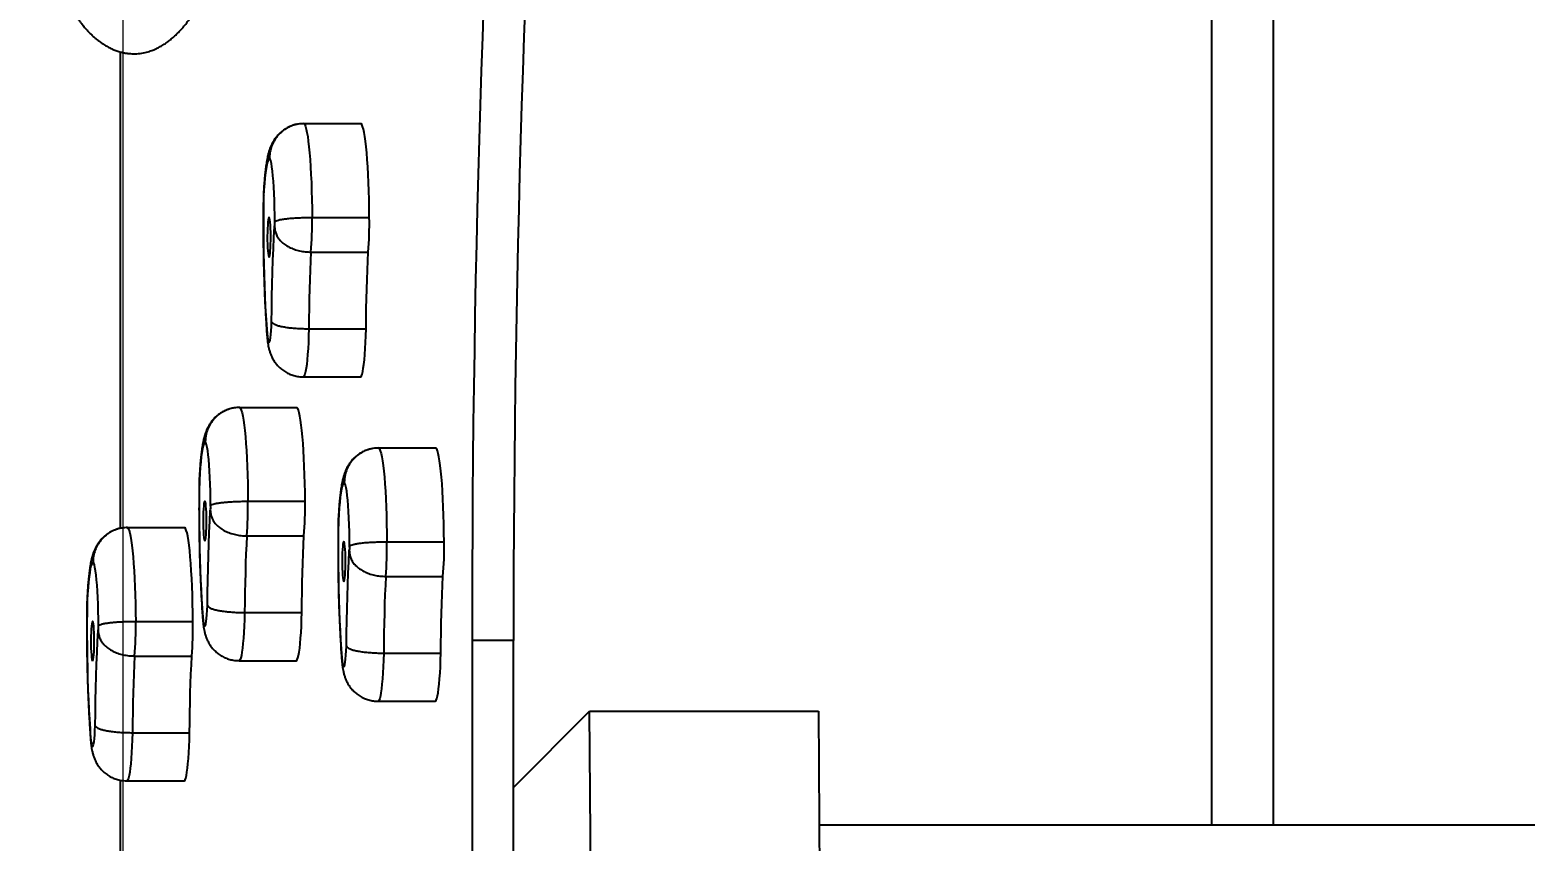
# Model space of a CAD drawing. Header units: millimetres. Extents: x -2905 to 2091, y -2859 to 2096.
# Drawn here: x -724 to -73, y -433 to -79 of the extents above; entities that cross this region are included whole.
import ezdxf

# ---------------------------------------------------------------- set-up
doc = ezdxf.new("R2010")
doc.units = ezdxf.units.MM
for name, color, linetype in [('DIKOM_ОБЪЕКТ', 7, 'Continuous'), ('DIKOM_РАЗМЕР_ЗОНА', 7, 'Continuous'), ('DIKOM_РАЗМЕР_ОБЪЕКТА', 7, 'Continuous')]:
    doc.layers.add(name, color=color, linetype=linetype)
doc.styles.add('style1', font='arial.ttf', dxfattribs={"width": 0.8})
doc.dimstyles.new('1-50', dxfattribs={"dimtxt": 300, "dimasz": 200, "dimexe": 100, "dimexo": 0, "dimgap": 100, "dimtad": 1, "dimdec": 0, "dimtxsty": 'style1', "dimcen": 0, "dimclrd": 7, "dimclre": 7, "dimadec": 1, "dimazin": 2, "dimtfac": 1, "dimtdec": 0, "dimtmove": 0, "dimatfit": 3, "dimfxl": 0, "dimlwd": 25, "dimlwe": 18, "dimarcsym": 0})

# ---------------------------------------------------------------- blocks, each defined once
blk = doc.blocks.new('*D0')
at = {"layer": 'Defpoints', "color": 0, "transparency": 16777216}
for p in [(-683.81, 595.57), (591.45, 595.57), (591.45, -1243.72)]:
    blk.add_point(p, dxfattribs=at)
at = {"layer": 'DIKOM_РАЗМЕР_ОБЪЕКТА', "color": 7, "lineweight": 18, "transparency": 16777216}
for p, q in [((-683.81, 595.57), (-683.81, -1343.72)), ((591.45, 595.57), (591.45, -1343.72))]:
    blk.add_line(p, q, dxfattribs=at)
at = {"layer": 'DIKOM_РАЗМЕР_ОБЪЕКТА', "color": 7, "lineweight": 25, "transparency": 16777216}
blk.add_line((-483.81, -1243.72), (391.45, -1243.72), dxfattribs=at)
at = {"layer": 'DIKOM_РАЗМЕР_ОБЪЕКТА', "color": 7, "transparency": 16777216}
for points in [[(-483.81, -1210.39), (-483.81, -1277.05), (-683.81, -1243.72)], [(391.45, -1210.39), (391.45, -1277.05), (591.45, -1243.72)]]:
    blk.add_solid(points, dxfattribs=at)
at = {"layer": 'DIKOM_РАЗМЕР_ОБЪЕКТА', "color": 0, "transparency": 16777216, "insert": (-46.18, -990.45), "char_height": 300, "attachment_point": 5, "style": 'style1'}
blk.add_mtext('1300', dxfattribs=at)
blk = doc.blocks.new('*D1')
at = {"layer": 'Defpoints', "color": 0, "transparency": 16777216}
for p in [(591.45, 595.57), (-1060.85, -679.7), (591.45, -679.7)]:
    blk.add_point(p, dxfattribs=at)
at = {"layer": 'DIKOM_РАЗМЕР_ОБЪЕКТА', "color": 7, "lineweight": 18, "transparency": 16777216}
for p, q in [((591.45, 595.57), (-1160.85, 595.57)), ((591.45, -679.7), (-1160.85, -679.7))]:
    blk.add_line(p, q, dxfattribs=at)
at = {"layer": 'DIKOM_РАЗМЕР_ОБЪЕКТА', "color": 7, "lineweight": 25, "transparency": 16777216}
blk.add_line((-1060.85, 395.57), (-1060.85, -479.7), dxfattribs=at)
at = {"layer": 'DIKOM_РАЗМЕР_ОБЪЕКТА', "color": 7, "transparency": 16777216}
for points in [[(-1094.19, 395.57), (-1027.52, 395.57), (-1060.85, 595.57)], [(-1094.19, -479.7), (-1027.52, -479.7), (-1060.85, -679.7)]]:
    blk.add_solid(points, dxfattribs=at)
at = {"layer": 'DIKOM_РАЗМЕР_ОБЪЕКТА', "color": 0, "transparency": 16777216, "insert": (-1314.13, -42.06), "char_height": 300, "attachment_point": 5, "rotation": 90, "style": 'style1'}
blk.add_mtext('1300', dxfattribs=at)
blk = doc.blocks.new('*D2')
at = {"layer": 'Defpoints', "color": 0, "transparency": 16777216}
for p in [(1091.45, 2095.57), (-2454.94, -2179.7), (1091.45, -2179.7)]:
    blk.add_point(p, dxfattribs=at)
at = {"layer": 'DIKOM_РАЗМЕР_ЗОНА', "color": 7, "lineweight": 18, "transparency": 16777216}
for p, q in [((1091.45, 2095.57), (-2554.94, 2095.57)), ((1091.45, -2179.7), (-2554.94, -2179.7))]:
    blk.add_line(p, q, dxfattribs=at)
at = {"layer": 'DIKOM_РАЗМЕР_ЗОНА', "color": 7, "lineweight": 25, "transparency": 16777216}
blk.add_line((-2454.94, 1895.57), (-2454.94, -1979.7), dxfattribs=at)
at = {"layer": 'DIKOM_РАЗМЕР_ЗОНА', "color": 7, "transparency": 16777216}
for points in [[(-2488.27, 1895.57), (-2421.6, 1895.57), (-2454.94, 2095.57)], [(-2488.27, -1979.7), (-2421.6, -1979.7), (-2454.94, -2179.7)]]:
    blk.add_solid(points, dxfattribs=at)
at = {"layer": 'DIKOM_РАЗМЕР_ЗОНА', "color": 0, "transparency": 16777216, "insert": (-2708.21, -42.06), "char_height": 300, "attachment_point": 5, "rotation": 90, "style": 'style1'}
blk.add_mtext('4300', dxfattribs=at)

msp = doc.modelspace()

# ---------------------------------------------------------------- linework, layer by layer
at = {"layer": 'DIKOM_ОБЪЕКТ'}
for p, q in [((-209.63, 341.44), (-209.63, -425.56)), ((-182.73, -425.56), (-182.73, 341.44)), ((-684.89, -88.86), (-684.89, -296.34)), ((-604.97, -120.12), (-605.41, -120.12)), ((-604.94, -120.08), (-580.03, -120.08)), ((-601.37, -160.94), (-576.46, -160.94)), ((-601.85, -176.01), (-576.95, -176.01)), ((-602.78, -209.41), (-577.87, -209.41)), ((-605.21, -230.37), (-580.3, -230.37)), ((-632.93, -243.72), (-633.37, -243.72)), ((-632.89, -243.68), (-607.99, -243.68)), ((-572.4, -261.38), (-572.84, -261.38)), ((-572.36, -261.34), (-547.46, -261.34)), ((-629.33, -284.54), (-604.42, -284.54)), ((-681.8, -296.05), (-682.24, -296.05)), ((-681.76, -296.01), (-656.86, -296.01)), ((-629.81, -299.62), (-604.91, -299.62)), ((-568.79, -302.2), (-543.89, -302.2)), ((-569.28, -317.28), (-544.37, -317.28)), ((-678.2, -336.87), (-653.29, -336.87)), ((-630.74, -333.01), (-605.83, -333.01)), ((-570.2, -350.67), (-545.3, -350.67)), ((-531.58, -463.7), (-531.58, -345.14)), ((-513.65, -345.14), (-531.58, -345.14)), ((-513.65, -463.7), (-513.65, -345.14)), ((-678.68, -351.95), (-653.78, -351.95)), ((-633.16, -353.98), (-608.26, -353.98)), ((-572.63, -371.63), (-547.73, -371.63)), ((-513.65, -409.16), (-480.52, -376.03)), ((-479.77, -475.65), (-480.52, -376.03)), ((-480.52, -376.03), (-380.9, -376.03)), ((-380.9, -376.03), (-380.15, -475.65)), ((-679.61, -385.34), (-654.7, -385.34)), ((-684.89, -406), (-684.89, -608.29)), ((-682.04, -406.31), (-657.13, -406.31)), ((-182.73, -425.56), (-380.53, -425.56)), ((117.27, -425.56), (-182.73, -425.56))]:
    msp.add_line(p, q, dxfattribs=at)
at = {"layer": 'DIKOM_ОБЪЕКТ', "flags": 128}
for points in [[(-531.58, -345.14), (-531.56, -329.29), (-531.52, -313.44), (-531.44, -297.61), (-531.33, -281.8), (-531.18, -266.03), (-531.01, -250.3), (-530.8, -234.62), (-530.57, -219), (-530.3, -203.45), (-530, -187.97), (-529.67, -172.57), (-529.31, -157.27), (-528.92, -142.06), (-528.49, -126.96), (-528.04, -111.98), (-527.56, -97.11), (-527.05, -82.38), (-526.51, -67.79), (-525.94, -53.35)], [(-508.01, -53.35), (-508.58, -67.79), (-509.12, -82.38), (-509.63, -97.11), (-510.11, -111.98), (-510.56, -126.96), (-510.99, -142.06), (-511.38, -157.27), (-511.74, -172.57), (-512.07, -187.97), (-512.37, -203.45), (-512.64, -219), (-512.87, -234.62), (-513.08, -250.3), (-513.25, -266.03), (-513.39, -281.8), (-513.51, -297.61), (-513.59, -313.44), (-513.63, -329.29), (-513.65, -345.14)], [(-604.94, -120.08), (-604.59, -120.51), (-604.26, -121.3), (-603.93, -122.42), (-603.61, -123.89), (-603.3, -125.68), (-603.01, -127.77), (-602.74, -130.16), (-602.48, -132.82), (-602.25, -135.73), (-602.04, -138.86), (-601.86, -142.2), (-601.7, -145.72), (-601.57, -149.38), (-601.48, -153.16), (-601.41, -157.02), (-601.37, -160.94)], [(-576.46, -160.94), (-576.5, -157.02), (-576.57, -153.16), (-576.67, -149.38), (-576.8, -145.72), (-576.95, -142.2), (-577.14, -138.86), (-577.35, -135.73), (-577.58, -132.82), (-577.83, -130.16), (-578.11, -127.77), (-578.4, -125.68), (-578.7, -123.89), (-579.02, -122.42), (-579.35, -121.3), (-579.69, -120.51), (-580.03, -120.08)], [(-619.92, -135.08), (-620.23, -135.31), (-620.54, -135.89), (-620.83, -136.81), (-621.12, -138.08), (-621.4, -139.67), (-621.66, -141.56), (-621.91, -143.75), (-622.13, -146.21), (-622.33, -148.91), (-622.51, -151.83)], [(-617.61, -162.96), (-617.64, -159.74), (-617.69, -156.57), (-617.78, -153.49), (-617.89, -150.54), (-618.04, -147.75), (-618.21, -145.17), (-618.4, -142.83), (-618.62, -140.75), (-618.85, -138.95), (-619.11, -137.48), (-619.37, -136.33), (-619.64, -135.53), (-619.92, -135.08)], [(-622.51, -151.83), (-622.57, -156.73), (-622.6, -161.67), (-622.6, -166.63), (-622.57, -171.57), (-622.51, -176.48), (-622.42, -181.32), (-622.29, -186.06), (-622.14, -190.7), (-621.96, -195.19), (-621.75, -199.51), (-621.51, -203.65), (-621.24, -207.57)], [(-620.13, -178.21), (-619.98, -178.03), (-619.83, -177.51), (-619.7, -176.66), (-619.58, -175.52), (-619.49, -174.14), (-619.42, -172.57), (-619.39, -170.89), (-619.38, -169.14), (-619.4, -167.42), (-619.45, -165.78), (-619.54, -164.3), (-619.64, -163.03), (-619.76, -162.04), (-619.9, -161.35), (-620.05, -161), (-620.21, -161), (-620.35, -161.35), (-620.49, -162.04), (-620.62, -163.03), (-620.72, -164.3), (-620.8, -165.78), (-620.86, -167.42), (-620.88, -169.14), (-620.87, -170.89), (-620.83, -172.57), (-620.77, -174.14), (-620.67, -175.52), (-620.56, -176.66), (-620.43, -177.51), (-620.28, -178.03), (-620.13, -178.21)], [(-619.01, -206.35), (-618.95, -200.85), (-618.85, -195.41), (-618.73, -190.04), (-618.59, -184.76), (-618.41, -179.59), (-618.21, -174.54), (-617.99, -169.64), (-617.73, -164.91)], [(-601.85, -176.01), (-602.04, -179.88), (-602.21, -183.86), (-602.35, -187.94), (-602.48, -192.11), (-602.59, -196.36), (-602.67, -200.66), (-602.74, -205.02), (-602.78, -209.41)], [(-577.87, -209.41), (-577.83, -205.02), (-577.77, -200.66), (-577.68, -196.36), (-577.57, -192.11), (-577.45, -187.94), (-577.3, -183.86), (-577.13, -179.88), (-576.95, -176.01)], [(-621.24, -207.57), (-621.14, -209.56), (-621.01, -211.32), (-620.85, -212.81), (-620.68, -213.98), (-620.49, -214.81), (-620.29, -215.28), (-620.09, -215.36), (-619.89, -215.06), (-619.7, -214.38), (-619.52, -213.35), (-619.35, -211.99), (-619.21, -210.34), (-619.1, -208.44), (-619.01, -206.35)], [(-602.78, -209.41), (-602.87, -212.45), (-602.99, -215.35), (-603.14, -218.08), (-603.31, -220.61), (-603.51, -222.9), (-603.73, -224.92), (-603.97, -226.65), (-604.22, -228.07), (-604.48, -229.16), (-604.76, -229.91), (-605.04, -230.31), (-605.21, -230.37)], [(-580.3, -230.37), (-580.13, -230.31), (-579.85, -229.91), (-579.58, -229.16), (-579.31, -228.07), (-579.06, -226.65), (-578.83, -224.92), (-578.61, -222.9), (-578.41, -220.61), (-578.24, -218.08), (-578.09, -215.35), (-577.97, -212.45), (-577.87, -209.41)], [(-632.89, -243.68), (-632.55, -244.11), (-632.21, -244.9), (-631.88, -246.03), (-631.57, -247.49), (-631.26, -249.28), (-630.97, -251.37), (-630.69, -253.76), (-630.44, -256.42), (-630.21, -259.33), (-630, -262.47), (-629.82, -265.81), (-629.66, -269.32), (-629.53, -272.98), (-629.43, -276.76), (-629.36, -280.62), (-629.33, -284.54)], [(-604.42, -284.54), (-604.46, -280.62), (-604.53, -276.76), (-604.63, -272.98), (-604.76, -269.32), (-604.91, -265.81), (-605.09, -262.47), (-605.3, -259.33), (-605.54, -256.42), (-605.79, -253.76), (-606.06, -251.37), (-606.35, -249.28), (-606.66, -247.49), (-606.98, -246.03), (-607.31, -244.9), (-607.65, -244.11), (-607.99, -243.68)], [(-647.88, -258.68), (-648.19, -258.91), (-648.49, -259.49), (-648.79, -260.42), (-649.08, -261.68), (-649.36, -263.27), (-649.62, -265.17), (-649.86, -267.36), (-650.09, -269.81), (-650.29, -272.51), (-650.47, -275.43)], [(-645.57, -286.57), (-645.59, -283.34), (-645.65, -280.17), (-645.74, -277.09), (-645.85, -274.14), (-646, -271.36), (-646.17, -268.78), (-646.36, -266.43), (-646.58, -264.35), (-646.81, -262.56), (-647.06, -261.08), (-647.33, -259.93), (-647.6, -259.13), (-647.88, -258.68)], [(-572.36, -261.34), (-572.02, -261.77), (-571.68, -262.56), (-571.35, -263.69), (-571.03, -265.15), (-570.73, -266.94), (-570.44, -269.03), (-570.16, -271.42), (-569.91, -274.08), (-569.68, -276.99), (-569.47, -280.12), (-569.28, -283.46), (-569.13, -286.98), (-569, -290.64), (-568.9, -294.42), (-568.83, -298.28), (-568.79, -302.2)], [(-543.89, -302.2), (-543.93, -298.28), (-544, -294.42), (-544.09, -290.64), (-544.22, -286.98), (-544.38, -283.46), (-544.56, -280.12), (-544.77, -276.99), (-545, -274.08), (-545.26, -271.42), (-545.53, -269.03), (-545.82, -266.94), (-546.13, -265.15), (-546.45, -263.69), (-546.78, -262.56), (-547.11, -261.77), (-547.46, -261.34)], [(-650.47, -275.43), (-650.53, -280.33), (-650.56, -285.27), (-650.56, -290.23), (-650.53, -295.17), (-650.47, -300.08), (-650.38, -304.92), (-650.25, -309.67), (-650.1, -314.3), (-649.92, -318.79), (-649.7, -323.11), (-649.47, -327.25), (-649.2, -331.17)], [(-587.35, -276.34), (-587.66, -276.57), (-587.96, -277.15), (-588.26, -278.07), (-588.55, -279.34), (-588.83, -280.93), (-589.09, -282.82), (-589.33, -285.01), (-589.56, -287.47), (-589.76, -290.17), (-589.93, -293.09)], [(-585.04, -304.23), (-585.06, -301), (-585.12, -297.83), (-585.2, -294.75), (-585.32, -291.8), (-585.46, -289.01), (-585.63, -286.43), (-585.83, -284.09), (-586.04, -282.01), (-586.28, -280.21), (-586.53, -278.74), (-586.79, -277.59), (-587.07, -276.79), (-587.35, -276.34)], [(-648.09, -301.81), (-647.94, -301.63), (-647.79, -301.11), (-647.66, -300.26), (-647.54, -299.13), (-647.45, -297.75), (-647.38, -296.18), (-647.34, -294.49), (-647.34, -292.74), (-647.36, -291.02), (-647.41, -289.38), (-647.49, -287.9), (-647.6, -286.64), (-647.72, -285.64), (-647.86, -284.95), (-648.01, -284.6), (-648.16, -284.6), (-648.31, -284.95), (-648.45, -285.64), (-648.58, -286.64), (-648.68, -287.9), (-648.76, -289.38), (-648.82, -291.02), (-648.84, -292.74), (-648.83, -294.49), (-648.79, -296.18), (-648.73, -297.75), (-648.63, -299.13), (-648.52, -300.26), (-648.38, -301.11), (-648.24, -301.63), (-648.09, -301.81)], [(-646.97, -329.95), (-646.9, -324.46), (-646.81, -319.01), (-646.69, -313.64), (-646.54, -308.36), (-646.37, -303.19), (-646.17, -298.15), (-645.94, -293.25), (-645.69, -288.51)], [(-681.76, -296.01), (-681.42, -296.44), (-681.08, -297.23), (-680.76, -298.36), (-680.44, -299.82), (-680.13, -301.61), (-679.84, -303.7), (-679.56, -306.09), (-679.31, -308.75), (-679.08, -311.66), (-678.87, -314.8), (-678.69, -318.13), (-678.53, -321.65), (-678.4, -325.31), (-678.3, -329.09), (-678.23, -332.95), (-678.2, -336.87)], [(-653.29, -336.87), (-653.33, -332.95), (-653.4, -329.09), (-653.5, -325.31), (-653.63, -321.65), (-653.78, -318.13), (-653.97, -314.8), (-654.17, -311.66), (-654.41, -308.75), (-654.66, -306.09), (-654.93, -303.7), (-655.22, -301.61), (-655.53, -299.82), (-655.85, -298.36), (-656.18, -297.23), (-656.52, -296.44), (-656.86, -296.01)], [(-589.93, -293.09), (-590, -297.99), (-590.03, -302.93), (-590.03, -307.89), (-590, -312.83), (-589.94, -317.74), (-589.84, -322.58), (-589.72, -327.33), (-589.57, -331.96), (-589.38, -336.45), (-589.17, -340.77), (-588.93, -344.91), (-588.67, -348.83)], [(-629.81, -299.62), (-630, -303.48), (-630.16, -307.47), (-630.31, -311.55), (-630.44, -315.72), (-630.54, -319.96), (-630.63, -324.27), (-630.69, -328.62), (-630.74, -333.01)], [(-605.83, -333.01), (-605.79, -328.62), (-605.72, -324.27), (-605.64, -319.96), (-605.53, -315.72), (-605.41, -311.55), (-605.26, -307.47), (-605.09, -303.48), (-604.91, -299.62)], [(-587.56, -319.47), (-587.4, -319.29), (-587.26, -318.77), (-587.13, -317.92), (-587.01, -316.78), (-586.92, -315.4), (-586.85, -313.84), (-586.81, -312.15), (-586.8, -310.4), (-586.83, -308.68), (-586.88, -307.04), (-586.96, -305.56), (-587.07, -304.29), (-587.19, -303.3), (-587.33, -302.61), (-587.48, -302.26), (-587.63, -302.26), (-587.78, -302.61), (-587.92, -303.3), (-588.04, -304.29), (-588.15, -305.56), (-588.23, -307.04), (-588.28, -308.68), (-588.31, -310.4), (-588.3, -312.15), (-588.26, -313.84), (-588.19, -315.4), (-588.1, -316.78), (-587.98, -317.92), (-587.85, -318.77), (-587.71, -319.29), (-587.56, -319.47)], [(-696.75, -311.01), (-697.06, -311.24), (-697.36, -311.82), (-697.66, -312.75), (-697.95, -314.01), (-698.23, -315.6), (-698.49, -317.5), (-698.73, -319.68), (-698.96, -322.14), (-699.16, -324.84), (-699.34, -327.76)], [(-694.44, -338.9), (-694.46, -335.67), (-694.52, -332.5), (-694.61, -329.42), (-694.72, -326.47), (-694.87, -323.69), (-695.04, -321.1), (-695.23, -318.76), (-695.45, -316.68), (-695.68, -314.89), (-695.93, -313.41), (-696.2, -312.26), (-696.47, -311.46), (-696.75, -311.01)], [(-586.43, -347.61), (-586.37, -342.11), (-586.28, -336.67), (-586.16, -331.3), (-586.01, -326.02), (-585.84, -320.85), (-585.64, -315.8), (-585.41, -310.9), (-585.16, -306.17)], [(-569.28, -317.28), (-569.46, -321.14), (-569.63, -325.12), (-569.78, -329.2), (-569.9, -333.37), (-570.01, -337.62), (-570.1, -341.93), (-570.16, -346.28), (-570.2, -350.67)], [(-545.3, -350.67), (-545.26, -346.28), (-545.19, -341.93), (-545.11, -337.62), (-545, -333.37), (-544.87, -329.2), (-544.73, -325.12), (-544.56, -321.14), (-544.37, -317.28)], [(-699.34, -327.76), (-699.4, -332.66), (-699.43, -337.6), (-699.43, -342.56), (-699.4, -347.5), (-699.34, -352.41), (-699.25, -357.25), (-699.12, -362), (-698.97, -366.63), (-698.79, -371.12), (-698.57, -375.44), (-698.34, -379.58), (-698.07, -383.5)], [(-649.2, -331.17), (-649.1, -333.16), (-648.97, -334.92), (-648.81, -336.41), (-648.64, -337.59), (-648.45, -338.42), (-648.25, -338.88), (-648.05, -338.96), (-647.85, -338.66), (-647.66, -337.98), (-647.48, -336.95), (-647.31, -335.59), (-647.17, -333.94), (-647.05, -332.04), (-646.97, -329.95)], [(-696.96, -354.14), (-696.81, -353.96), (-696.66, -353.44), (-696.53, -352.59), (-696.41, -351.45), (-696.32, -350.07), (-696.25, -348.51), (-696.21, -346.82), (-696.21, -345.07), (-696.23, -343.35), (-696.28, -341.71), (-696.36, -340.23), (-696.47, -338.97), (-696.59, -337.97), (-696.73, -337.28), (-696.88, -336.93), (-697.03, -336.93), (-697.18, -337.28), (-697.32, -337.97), (-697.45, -338.97), (-697.55, -340.23), (-697.63, -341.71), (-697.69, -343.35), (-697.71, -345.07), (-697.7, -346.82), (-697.66, -348.51), (-697.6, -350.07), (-697.5, -351.45), (-697.39, -352.59), (-697.25, -353.44), (-697.11, -353.96), (-696.96, -354.14)], [(-630.74, -333.01), (-630.83, -336.05), (-630.95, -338.96), (-631.1, -341.69), (-631.27, -344.21), (-631.47, -346.5), (-631.69, -348.52), (-631.93, -350.25), (-632.18, -351.67), (-632.44, -352.77), (-632.71, -353.51), (-632.99, -353.91), (-633.16, -353.98)], [(-608.26, -353.98), (-608.09, -353.91), (-607.81, -353.51), (-607.54, -352.77), (-607.27, -351.67), (-607.02, -350.25), (-606.78, -348.52), (-606.57, -346.5), (-606.37, -344.21), (-606.19, -341.69), (-606.04, -338.96), (-605.92, -336.05), (-605.83, -333.01)], [(-695.84, -382.28), (-695.77, -376.78), (-695.68, -371.34), (-695.56, -365.97), (-695.41, -360.69), (-695.24, -355.52), (-695.04, -350.48), (-694.81, -345.58), (-694.56, -340.84)], [(-588.67, -348.83), (-588.57, -350.82), (-588.43, -352.58), (-588.28, -354.07), (-588.11, -355.24), (-587.92, -356.07), (-587.72, -356.54), (-587.52, -356.62), (-587.32, -356.32), (-587.12, -355.64), (-586.94, -354.61), (-586.78, -353.25), (-586.64, -351.6), (-586.52, -349.7), (-586.43, -347.61)], [(-570.2, -350.67), (-570.3, -353.71), (-570.42, -356.61), (-570.57, -359.34), (-570.74, -361.87), (-570.94, -364.16), (-571.16, -366.18), (-571.39, -367.91), (-571.65, -369.33), (-571.91, -370.42), (-572.18, -371.17), (-572.46, -371.57), (-572.63, -371.63)], [(-547.73, -371.63), (-547.56, -371.57), (-547.28, -371.17), (-547, -370.42), (-546.74, -369.33), (-546.49, -367.91), (-546.25, -366.18), (-546.03, -364.16), (-545.84, -361.87), (-545.66, -359.34), (-545.51, -356.61), (-545.39, -353.71), (-545.3, -350.67)], [(-678.68, -351.95), (-678.87, -355.81), (-679.03, -359.79), (-679.18, -363.88), (-679.31, -368.05), (-679.41, -372.29), (-679.5, -376.6), (-679.56, -380.95), (-679.61, -385.34)], [(-654.7, -385.34), (-654.66, -380.95), (-654.59, -376.6), (-654.51, -372.29), (-654.4, -368.05), (-654.28, -363.88), (-654.13, -359.79), (-653.96, -355.81), (-653.78, -351.95)], [(-698.07, -383.5), (-697.97, -385.49), (-697.84, -387.25), (-697.68, -388.74), (-697.51, -389.92), (-697.32, -390.75), (-697.12, -391.21), (-696.92, -391.29), (-696.72, -390.99), (-696.53, -390.31), (-696.35, -389.28), (-696.18, -387.92), (-696.04, -386.27), (-695.92, -384.37), (-695.84, -382.28)], [(-679.61, -385.34), (-679.7, -388.38), (-679.82, -391.28), (-679.97, -394.02), (-680.14, -396.54), (-680.34, -398.83), (-680.56, -400.85), (-680.8, -402.58), (-681.05, -404), (-681.31, -405.09), (-681.59, -405.84), (-681.86, -406.24), (-682.04, -406.31)], [(-657.13, -406.31), (-656.96, -406.24), (-656.68, -405.84), (-656.41, -405.09), (-656.14, -404), (-655.89, -402.58), (-655.65, -400.85), (-655.44, -398.83), (-655.24, -396.54), (-655.06, -394.02), (-654.92, -391.28), (-654.79, -388.38), (-654.7, -385.34)]]:
    msp.add_lwpolyline(points, dxfattribs=at)
at = {"layer": 'DIKOM_ОБЪЕКТ'}
for centre, radius, start, end in [((-744.08, -163.89), 142.74, 355.12867, 1.18509), ((-719.18, -163.89), 142.75, 355.12853, 1.18477), ((-622.66, -163.62), 5.09, 345.3451, 7.39859), ((-772.04, -287.5), 142.75, 355.12852, 1.18478), ((-747.13, -287.5), 142.74, 355.12866, 1.1851), ((-650.62, -287.22), 5.09, 345.34959, 7.39412), ((-590.08, -304.88), 5.09, 345.34652, 7.39714), ((-711.5, -305.15), 142.74, 355.12865, 1.1851), ((-686.61, -305.15), 142.76, 355.12899, 1.18476), ((-820.91, -339.83), 142.74, 355.12866, 1.1851), ((-796, -339.83), 142.74, 355.12866, 1.1851), ((-699.48, -339.55), 5.09, 345.34681, 7.39696)]:
    msp.add_arc(centre, radius, start, end, dxfattribs=at)
for points, knots in [([(-713.16, -57.45), (-712.69, -58.42), (-711.78, -60.33), (-710.45, -62.93), (-709.2, -65.25), (-708.05, -67.28), (-706.99, -69.06), (-706.03, -70.59), (-705.14, -71.95), (-704.3, -73.18), (-703.47, -74.35), (-702.65, -75.45), (-701.83, -76.51), (-700.92, -77.62), (-699.94, -78.76), (-698.87, -79.93), (-697.78, -81.04), (-696.68, -82.08), (-695.53, -83.1), (-694.24, -84.13), (-692.8, -85.17), (-691.19, -86.2), (-689.47, -87.14), (-687.7, -87.94), (-685.97, -88.57), (-684.33, -89.03), (-682.76, -89.36), (-680.8, -89.62), (-678.39, -89.71), (-675.53, -89.44), (-672.95, -88.86), (-670.72, -88.1), (-668.84, -87.27), (-667.07, -86.33), (-665.41, -85.29), (-663.83, -84.15), (-662.29, -82.91), (-660.74, -81.51), (-659.17, -79.93), (-657.56, -78.15), (-655.95, -76.19), (-654.5, -74.25), (-653.21, -72.41), (-652.11, -70.74), (-651.06, -69.06), (-650.07, -67.4), (-649.15, -65.79), (-648.29, -64.21), (-647.48, -62.7), (-646.68, -61.14), (-645.84, -59.45), (-644.9, -57.48), (-643.85, -55.21), (-642.7, -52.61), (-641.45, -49.67), (-640.59, -47.52), (-640.14, -46.4)], [0, 0, 0, 0, 0.023649, 0.046221, 0.067074, 0.08621, 0.103627, 0.119326, 0.133304, 0.146833, 0.159812, 0.172599, 0.185195, 0.1976, 0.213184, 0.22854, 0.24367, 0.258574, 0.273433, 0.289504, 0.307022, 0.32599, 0.346405, 0.366975, 0.386278, 0.404313, 0.421079, 0.437188, 0.466746, 0.496228, 0.52435, 0.545854, 0.566264, 0.586275, 0.606123, 0.625809, 0.646127, 0.666773, 0.688868, 0.712174, 0.73619, 0.7609, 0.778975, 0.796857, 0.813838, 0.829917, 0.845094, 0.859368, 0.873163, 0.885681, 0.900066, 0.916319, 0.93444, 0.954427, 0.976281, 1, 1, 1, 1]), ([(-607.69, -120.35), (-607.85, -120.37), (-608.7, -120.49), (-610.16, -120.96), (-612, -121.75), (-613.65, -122.76), (-615.11, -123.9), (-616.36, -125.13), (-617.41, -126.42), (-618.26, -127.71), (-618.95, -128.99), (-619.5, -130.24), (-619.97, -131.51), (-620.39, -132.9), (-620.81, -134.66), (-621.2, -136.74), (-621.55, -139.15), (-621.84, -141.69), (-622.1, -144.4), (-622.32, -147.31), (-622.47, -149.6), (-622.54, -150.97), (-622.55, -151.27)], [0, 0, 0, 0, 0.0102346, 0.053311, 0.0950136, 0.1354762, 0.1747645, 0.2129093, 0.2499501, 0.28613, 0.3222238, 0.3594755, 0.3998877, 0.4468725, 0.5066101, 0.5942583, 0.6753587, 0.7505569, 0.829714, 0.9052528, 0.9788282, 1, 1, 1, 1]), ([(-604.94, -120.08), (-605.78, -120.12), (-607.45, -120.2), (-609.91, -120.86), (-612.21, -121.89), (-614.32, -123.3), (-616.16, -125.05), (-617.68, -127.08), (-618.84, -129.34), (-619.69, -131.99), (-619.92, -133.94), (-619.92, -135.05), (-619.92, -135.08)], [0, 0, 0, 0, 0.107305, 0.214612, 0.321918, 0.429223, 0.536549, 0.643875, 0.751256, 0.858637, 0.996644, 1, 1, 1, 1]), ([(-622.56, -151.34), (-622.56, -151.37), (-622.59, -152.94), (-622.63, -156.09), (-622.66, -160.79), (-622.67, -165.5), (-622.65, -170.21), (-622.6, -174.9), (-622.52, -179.54), (-622.42, -184.11), (-622.28, -188.6), (-622.13, -192.99), (-621.94, -197.26), (-621.73, -201.38), (-621.51, -205.15), (-621.35, -207.45), (-621.27, -208.5)], [0, 0, 0, 0, 0.001478, 0.079091, 0.156671, 0.234225, 0.311775, 0.389335, 0.466925, 0.544567, 0.622287, 0.700113, 0.77808, 0.856234, 0.934633, 1, 1, 1, 1]), ([(-622.46, -151.28), (-622.5, -151.45), (-622.55, -151.64), (-622.51, -151.82), (-622.51, -151.83)], [0, 0, 0, 0, 0.973441, 1, 1, 1, 1]), ([(-617.61, -162.96), (-617.61, -162.96), (-617.51, -162.71), (-617.12, -162.41), (-616.05, -162.04), (-614.71, -161.76), (-613.01, -161.52), (-611.04, -161.31), (-608.81, -161.15), (-606.42, -161.03), (-603.91, -160.95), (-602.22, -160.95), (-601.37, -160.94)], [0, 0, 0, 0, 0.001682, 0.143235, 0.248866, 0.357558, 0.46312, 0.571737, 0.677271, 0.785867, 0.891403, 1, 1, 1, 1]), ([(-617.73, -164.91), (-617.73, -164.91), (-617.71, -165.5), (-617.58, -166.6), (-617.09, -168.21), (-616.23, -169.84), (-614.93, -171.4), (-613.28, -172.78), (-611.36, -173.92), (-609.18, -174.85), (-606.84, -175.51), (-604.36, -175.93), (-602.7, -175.99), (-601.85, -176.01)], [0, 0, 0, 0, 0.001079, 0.081257, 0.164375, 0.268224, 0.375111, 0.478072, 0.583957, 0.686485, 0.79196, 0.894489, 1, 1, 1, 1]), ([(-621.19, -208.37), (-621.24, -208.11), (-621.28, -207.85), (-621.25, -207.58), (-621.24, -207.57)], [0, 0, 0, 0, 0.965329, 1, 1, 1, 1]), ([(-619.01, -206.35), (-619.01, -206.35), (-618.91, -206.62), (-618.51, -207.06), (-617.43, -207.62), (-616.08, -208.08), (-614.39, -208.48), (-612.42, -208.81), (-610.19, -209.08), (-607.82, -209.26), (-605.31, -209.39), (-603.63, -209.4), (-602.78, -209.41)], [0, 0, 0, 0, 0.002048, 0.14515, 0.250939, 0.359757, 0.465086, 0.573434, 0.678554, 0.786708, 0.891827, 1, 1, 1, 1]), ([(-621.28, -208.37), (-621.27, -208.62), (-621.22, -209.6), (-621.13, -211.24), (-620.96, -213.25), (-620.73, -215.32), (-620.43, -217.16), (-620, -218.9), (-619.53, -220.33), (-618.93, -221.74), (-618.11, -223.22), (-617.06, -224.71), (-615.78, -226.13), (-614.28, -227.41), (-612.58, -228.5), (-610.73, -229.38), (-608.77, -229.99), (-606.91, -230.34), (-605.72, -230.34), (-605.21, -230.34)], [0, 0, 0, 0, 0.023907, 0.09391, 0.166386, 0.245085, 0.342543, 0.400556, 0.447668, 0.495763, 0.547134, 0.601635, 0.658245, 0.716331, 0.775417, 0.835139, 0.895263, 0.955628, 1, 1, 1, 1]), ([(-635.64, -243.96), (-635.81, -243.98), (-636.66, -244.09), (-638.12, -244.57), (-639.96, -245.36), (-641.61, -246.36), (-643.06, -247.5), (-644.32, -248.74), (-645.36, -250.02), (-646.22, -251.32), (-646.91, -252.59), (-647.46, -253.84), (-647.93, -255.11), (-648.35, -256.5), (-648.77, -258.26), (-649.16, -260.35), (-649.5, -262.76), (-649.8, -265.3), (-650.05, -268), (-650.28, -270.91), (-650.43, -273.21), (-650.5, -274.57), (-650.51, -274.88)], [0, 0, 0, 0, 0.010233, 0.053311, 0.095013, 0.135476, 0.174765, 0.212909, 0.249951, 0.286129, 0.322225, 0.359475, 0.399887, 0.446874, 0.506609, 0.594258, 0.675358, 0.750557, 0.829714, 0.905253, 0.978828, 1, 1, 1, 1]), ([(-632.89, -243.68), (-633.73, -243.72), (-635.41, -243.8), (-637.86, -244.46), (-640.17, -245.5), (-642.28, -246.91), (-644.11, -248.66), (-645.64, -250.68), (-646.8, -252.94), (-647.65, -255.59), (-647.87, -257.55), (-647.88, -258.66), (-647.88, -258.68)], [0, 0, 0, 0, 0.107307, 0.214614, 0.321918, 0.429225, 0.536551, 0.643876, 0.751257, 0.858638, 0.996645, 1, 1, 1, 1]), ([(-575.11, -261.61), (-575.28, -261.64), (-576.13, -261.75), (-577.58, -262.22), (-579.42, -263.01), (-581.08, -264.02), (-582.53, -265.16), (-583.78, -266.39), (-584.83, -267.68), (-585.69, -268.98), (-586.37, -270.25), (-586.93, -271.5), (-587.39, -272.77), (-587.81, -274.16), (-588.24, -275.92), (-588.62, -278), (-588.97, -280.41), (-589.27, -282.96), (-589.52, -285.66), (-589.74, -288.57), (-589.89, -290.87), (-589.96, -292.23), (-589.98, -292.53)], [0, 0, 0, 0, 0.010235, 0.053311, 0.095014, 0.135477, 0.174765, 0.212909, 0.249951, 0.28613, 0.322225, 0.359475, 0.399888, 0.446872, 0.50661, 0.594258, 0.675359, 0.750557, 0.829714, 0.905253, 0.978828, 1, 1, 1, 1]), ([(-572.36, -261.34), (-573.2, -261.38), (-574.88, -261.46), (-577.33, -262.12), (-579.64, -263.15), (-581.75, -264.56), (-583.58, -266.31), (-585.11, -268.34), (-586.27, -270.6), (-587.11, -273.25), (-587.34, -275.21), (-587.35, -276.31), (-587.35, -276.34)], [0, 0, 0, 0, 0.107305, 0.214612, 0.321918, 0.429223, 0.536549, 0.643876, 0.751255, 0.858637, 0.996644, 1, 1, 1, 1]), ([(-650.52, -274.94), (-650.52, -274.97), (-650.55, -276.54), (-650.58, -279.69), (-650.62, -284.39), (-650.63, -289.11), (-650.61, -293.82), (-650.56, -298.5), (-650.48, -303.14), (-650.37, -307.72), (-650.24, -312.21), (-650.08, -316.59), (-649.9, -320.86), (-649.69, -324.99), (-649.47, -328.75), (-649.3, -331.05), (-649.23, -332.1)], [0, 0, 0, 0, 0.001478, 0.079091, 0.156671, 0.234226, 0.311775, 0.389336, 0.466926, 0.544568, 0.622287, 0.700113, 0.77808, 0.856234, 0.934633, 1, 1, 1, 1]), ([(-650.42, -274.88), (-650.46, -275.06), (-650.51, -275.24), (-650.47, -275.42), (-650.47, -275.43)], [0, 0, 0, 0, 0.973447, 1, 1, 1, 1]), ([(-645.57, -286.57), (-645.57, -286.56), (-645.47, -286.31), (-645.08, -286.02), (-644.01, -285.65), (-642.67, -285.37), (-640.97, -285.12), (-639, -284.91), (-636.77, -284.75), (-634.38, -284.63), (-631.87, -284.56), (-630.18, -284.55), (-629.33, -284.54)], [0, 0, 0, 0, 0.001682, 0.143231, 0.248865, 0.357557, 0.463118, 0.571733, 0.677271, 0.785865, 0.891403, 1, 1, 1, 1]), ([(-645.69, -288.51), (-645.69, -288.52), (-645.67, -289.1), (-645.53, -290.2), (-645.05, -291.82), (-644.19, -293.45), (-642.89, -295.01), (-641.24, -296.38), (-639.31, -297.53), (-637.13, -298.45), (-634.8, -299.11), (-632.32, -299.54), (-630.66, -299.59), (-629.81, -299.62)], [0, 0, 0, 0, 0.001078, 0.081257, 0.164376, 0.268225, 0.375113, 0.478071, 0.583959, 0.686487, 0.791959, 0.894489, 1, 1, 1, 1]), ([(-589.98, -292.6), (-589.98, -292.63), (-590.01, -294.2), (-590.05, -297.35), (-590.09, -302.05), (-590.09, -306.76), (-590.07, -311.48), (-590.02, -316.16), (-589.95, -320.8), (-589.84, -325.37), (-589.71, -329.86), (-589.55, -334.25), (-589.37, -338.52), (-589.15, -342.64), (-588.93, -346.41), (-588.77, -348.71), (-588.7, -349.76)], [0, 0, 0, 0, 0.001478, 0.079091, 0.156671, 0.234226, 0.311775, 0.389336, 0.466926, 0.544568, 0.622288, 0.700114, 0.778081, 0.856235, 0.934633, 1, 1, 1, 1]), ([(-589.88, -292.54), (-589.93, -292.72), (-589.98, -292.9), (-589.93, -293.08), (-589.93, -293.09)], [0, 0, 0, 0, 0.973444, 1, 1, 1, 1]), ([(-684.51, -296.29), (-684.68, -296.31), (-685.53, -296.42), (-686.99, -296.9), (-688.83, -297.69), (-690.48, -298.69), (-691.94, -299.83), (-693.19, -301.07), (-694.23, -302.35), (-695.09, -303.65), (-695.78, -304.92), (-696.33, -306.17), (-696.8, -307.44), (-697.22, -308.83), (-697.64, -310.59), (-698.03, -312.68), (-698.37, -315.09), (-698.67, -317.63), (-698.92, -320.33), (-699.15, -323.24), (-699.3, -325.54), (-699.37, -326.9), (-699.38, -327.2)], [0, 0, 0, 0, 0.010234, 0.053312, 0.095013, 0.135477, 0.174766, 0.21291, 0.249951, 0.286131, 0.322225, 0.359475, 0.399888, 0.446873, 0.50661, 0.594258, 0.67536, 0.750557, 0.829715, 0.905253, 0.978828, 1, 1, 1, 1]), ([(-681.76, -296.01), (-682.6, -296.05), (-684.28, -296.13), (-686.73, -296.79), (-689.04, -297.83), (-691.15, -299.24), (-692.99, -300.98), (-694.51, -303.01), (-695.67, -305.27), (-696.52, -307.92), (-696.75, -309.88), (-696.75, -310.99), (-696.75, -311.01)], [0, 0, 0, 0, 0.107305, 0.214612, 0.321918, 0.429225, 0.536549, 0.643876, 0.751256, 0.858637, 0.996644, 1, 1, 1, 1]), ([(-585.04, -304.23), (-585.04, -304.22), (-584.94, -303.97), (-584.55, -303.67), (-583.48, -303.3), (-582.13, -303.02), (-580.44, -302.78), (-578.46, -302.57), (-576.23, -302.41), (-573.85, -302.29), (-571.33, -302.22), (-569.65, -302.21), (-568.79, -302.2)], [0, 0, 0, 0, 0.001682, 0.143231, 0.248866, 0.357556, 0.46312, 0.571737, 0.677271, 0.785868, 0.891403, 1, 1, 1, 1]), ([(-585.16, -306.17), (-585.16, -306.17), (-585.13, -306.76), (-585, -307.86), (-584.52, -309.48), (-583.66, -311.1), (-582.36, -312.66), (-580.7, -314.04), (-578.78, -315.18), (-576.6, -316.11), (-574.26, -316.77), (-571.79, -317.19), (-570.12, -317.25), (-569.28, -317.28)], [0, 0, 0, 0, 0.001079, 0.081257, 0.164376, 0.268224, 0.375111, 0.478071, 0.583957, 0.686485, 0.79196, 0.894489, 1, 1, 1, 1]), ([(-699.39, -327.27), (-699.39, -327.3), (-699.42, -328.87), (-699.46, -332.02), (-699.49, -336.72), (-699.5, -341.44), (-699.48, -346.15), (-699.43, -350.83), (-699.35, -355.47), (-699.24, -360.04), (-699.11, -364.53), (-698.95, -368.92), (-698.77, -373.19), (-698.56, -377.32), (-698.34, -381.08), (-698.17, -383.38), (-698.1, -384.43)], [0, 0, 0, 0, 0.001478, 0.07909, 0.156671, 0.234225, 0.311775, 0.389336, 0.466926, 0.544568, 0.622287, 0.700112, 0.77808, 0.856234, 0.934633, 1, 1, 1, 1]), ([(-699.29, -327.21), (-699.33, -327.39), (-699.38, -327.57), (-699.34, -327.75), (-699.34, -327.76)], [0, 0, 0, 0, 0.973408, 1, 1, 1, 1]), ([(-649.15, -331.97), (-649.19, -331.71), (-649.24, -331.45), (-649.2, -331.18), (-649.2, -331.17)], [0, 0, 0, 0, 0.965329, 1, 1, 1, 1]), ([(-649.24, -331.98), (-649.23, -332.23), (-649.18, -333.21), (-649.08, -334.84), (-648.92, -336.86), (-648.68, -338.93), (-648.39, -340.77), (-647.96, -342.5), (-647.49, -343.93), (-646.88, -345.35), (-646.07, -346.83), (-645.02, -348.31), (-643.74, -349.73), (-642.23, -351.01), (-640.54, -352.11), (-638.69, -352.98), (-636.73, -353.59), (-634.87, -353.94), (-633.67, -353.94), (-633.17, -353.94)], [0, 0, 0, 0, 0.023907, 0.09391, 0.166386, 0.245085, 0.342543, 0.400555, 0.447667, 0.495762, 0.547132, 0.601634, 0.658245, 0.716331, 0.775416, 0.835139, 0.895261, 0.955628, 1, 1, 1, 1]), ([(-646.97, -329.95), (-646.97, -329.96), (-646.87, -330.22), (-646.47, -330.66), (-645.39, -331.23), (-644.04, -331.68), (-642.35, -332.08), (-640.38, -332.41), (-638.15, -332.68), (-635.78, -332.87), (-633.27, -332.99), (-631.59, -333), (-630.74, -333.01)], [0, 0, 0, 0, 0.002043, 0.145149, 0.250939, 0.359759, 0.465086, 0.573434, 0.678554, 0.786707, 0.891829, 1, 1, 1, 1]), ([(-694.44, -338.9), (-694.44, -338.89), (-694.34, -338.64), (-693.95, -338.35), (-692.88, -337.98), (-691.54, -337.69), (-689.84, -337.45), (-687.87, -337.24), (-685.64, -337.08), (-683.25, -336.96), (-680.74, -336.89), (-679.05, -336.88), (-678.2, -336.87)], [0, 0, 0, 0, 0.001682, 0.143231, 0.248864, 0.357557, 0.463118, 0.571735, 0.677271, 0.785868, 0.891403, 1, 1, 1, 1]), ([(-694.56, -340.84), (-694.56, -340.85), (-694.54, -341.43), (-694.4, -342.53), (-693.92, -344.15), (-693.06, -345.78), (-691.76, -347.33), (-690.11, -348.71), (-688.18, -349.86), (-686, -350.78), (-683.67, -351.44), (-681.19, -351.87), (-679.53, -351.92), (-678.68, -351.95)], [0, 0, 0, 0, 0.001079, 0.081255, 0.164375, 0.268223, 0.375112, 0.478071, 0.583957, 0.686486, 0.79196, 0.894489, 1, 1, 1, 1]), ([(-588.62, -349.63), (-588.66, -349.37), (-588.71, -349.11), (-588.67, -348.84), (-588.67, -348.83)], [0, 0, 0, 0, 0.965329, 1, 1, 1, 1]), ([(-588.7, -349.63), (-588.69, -349.88), (-588.65, -350.86), (-588.55, -352.5), (-588.39, -354.51), (-588.15, -356.59), (-587.85, -358.42), (-587.43, -360.16), (-586.96, -361.59), (-586.35, -363), (-585.54, -364.48), (-584.49, -365.97), (-583.2, -367.39), (-581.7, -368.67), (-580.01, -369.76), (-578.16, -370.64), (-576.19, -371.25), (-574.34, -371.6), (-573.14, -371.6), (-572.63, -371.6)], [0, 0, 0, 0, 0.023907, 0.09391, 0.166387, 0.245085, 0.342543, 0.400556, 0.447668, 0.495763, 0.547132, 0.601635, 0.658245, 0.71633, 0.775417, 0.835138, 0.895261, 0.955628, 1, 1, 1, 1]), ([(-586.43, -347.61), (-586.43, -347.61), (-586.33, -347.88), (-585.94, -348.32), (-584.86, -348.88), (-583.51, -349.34), (-581.81, -349.74), (-579.84, -350.07), (-577.62, -350.34), (-575.24, -350.53), (-572.74, -350.65), (-571.06, -350.66), (-570.2, -350.67)], [0, 0, 0, 0, 0.002048, 0.14515, 0.250939, 0.359757, 0.465086, 0.573433, 0.678554, 0.786708, 0.891827, 1, 1, 1, 1]), ([(-698.02, -384.3), (-698.06, -384.04), (-698.11, -383.78), (-698.07, -383.51), (-698.07, -383.5)], [0, 0, 0, 0, 0.965366, 1, 1, 1, 1]), ([(-695.84, -382.28), (-695.84, -382.28), (-695.74, -382.55), (-695.34, -382.99), (-694.26, -383.56), (-692.91, -384.01), (-691.22, -384.41), (-689.25, -384.74), (-687.02, -385.01), (-684.65, -385.2), (-682.14, -385.32), (-680.46, -385.33), (-679.61, -385.34)], [0, 0, 0, 0, 0.002045, 0.145147, 0.250937, 0.359757, 0.465085, 0.573434, 0.678554, 0.786707, 0.891827, 1, 1, 1, 1]), ([(-698.11, -384.31), (-698.1, -384.56), (-698.05, -385.53), (-697.95, -387.17), (-697.79, -389.19), (-697.56, -391.26), (-697.26, -393.09), (-696.83, -394.83), (-696.36, -396.26), (-695.76, -397.68), (-694.94, -399.15), (-693.89, -400.64), (-692.61, -402.06), (-691.1, -403.34), (-689.41, -404.44), (-687.56, -405.31), (-685.6, -405.92), (-683.74, -406.27), (-682.54, -406.27), (-682.04, -406.27)], [0, 0, 0, 0, 0.023905, 0.09391, 0.166385, 0.245084, 0.342542, 0.400556, 0.447667, 0.495763, 0.547133, 0.601634, 0.658245, 0.71633, 0.775417, 0.835139, 0.895261, 0.955628, 1, 1, 1, 1])]:
    msp.add_open_spline(points, degree=3, knots=knots, dxfattribs=at)

# ---------------------------------------------------------------- dimensions: what is measured, and where the dimension line sits
at = {"layer": 'DIKOM_РАЗМЕР_ЗОНА'}
dim = msp.add_linear_dim(base=(-2454.94, -2179.7), p1=(1091.45, 2095.57), p2=(1091.45, -2179.7), angle=90, text='4300', dimstyle='1-50', dxfattribs=at)
dim.commit()
dim.dimension.update_dxf_attribs({"geometry": '*D2', "text_midpoint": (-2454.94, -42.06), "dimtype": 160})
at = {"layer": 'DIKOM_РАЗМЕР_ОБЪЕКТА'}
dim = msp.add_linear_dim(base=(-1060.85, -679.7), p1=(591.45, 595.57), p2=(591.45, -679.7), angle=90, text='1300', dimstyle='1-50', dxfattribs=at)
dim.commit()
dim.dimension.update_dxf_attribs({"geometry": '*D1', "text_midpoint": (-1060.85, -42.06), "dimtype": 160})
dim = msp.add_linear_dim(base=(591.45, -1243.72), p1=(-683.81, 595.57), p2=(591.45, 595.57), text='1300', dimstyle='1-50', dxfattribs=at)
dim.commit()
dim.dimension.update_dxf_attribs({"geometry": '*D0', "text_midpoint": (-46.18, -1243.72), "dimtype": 160})

doc.saveas('drawing.dxf')
